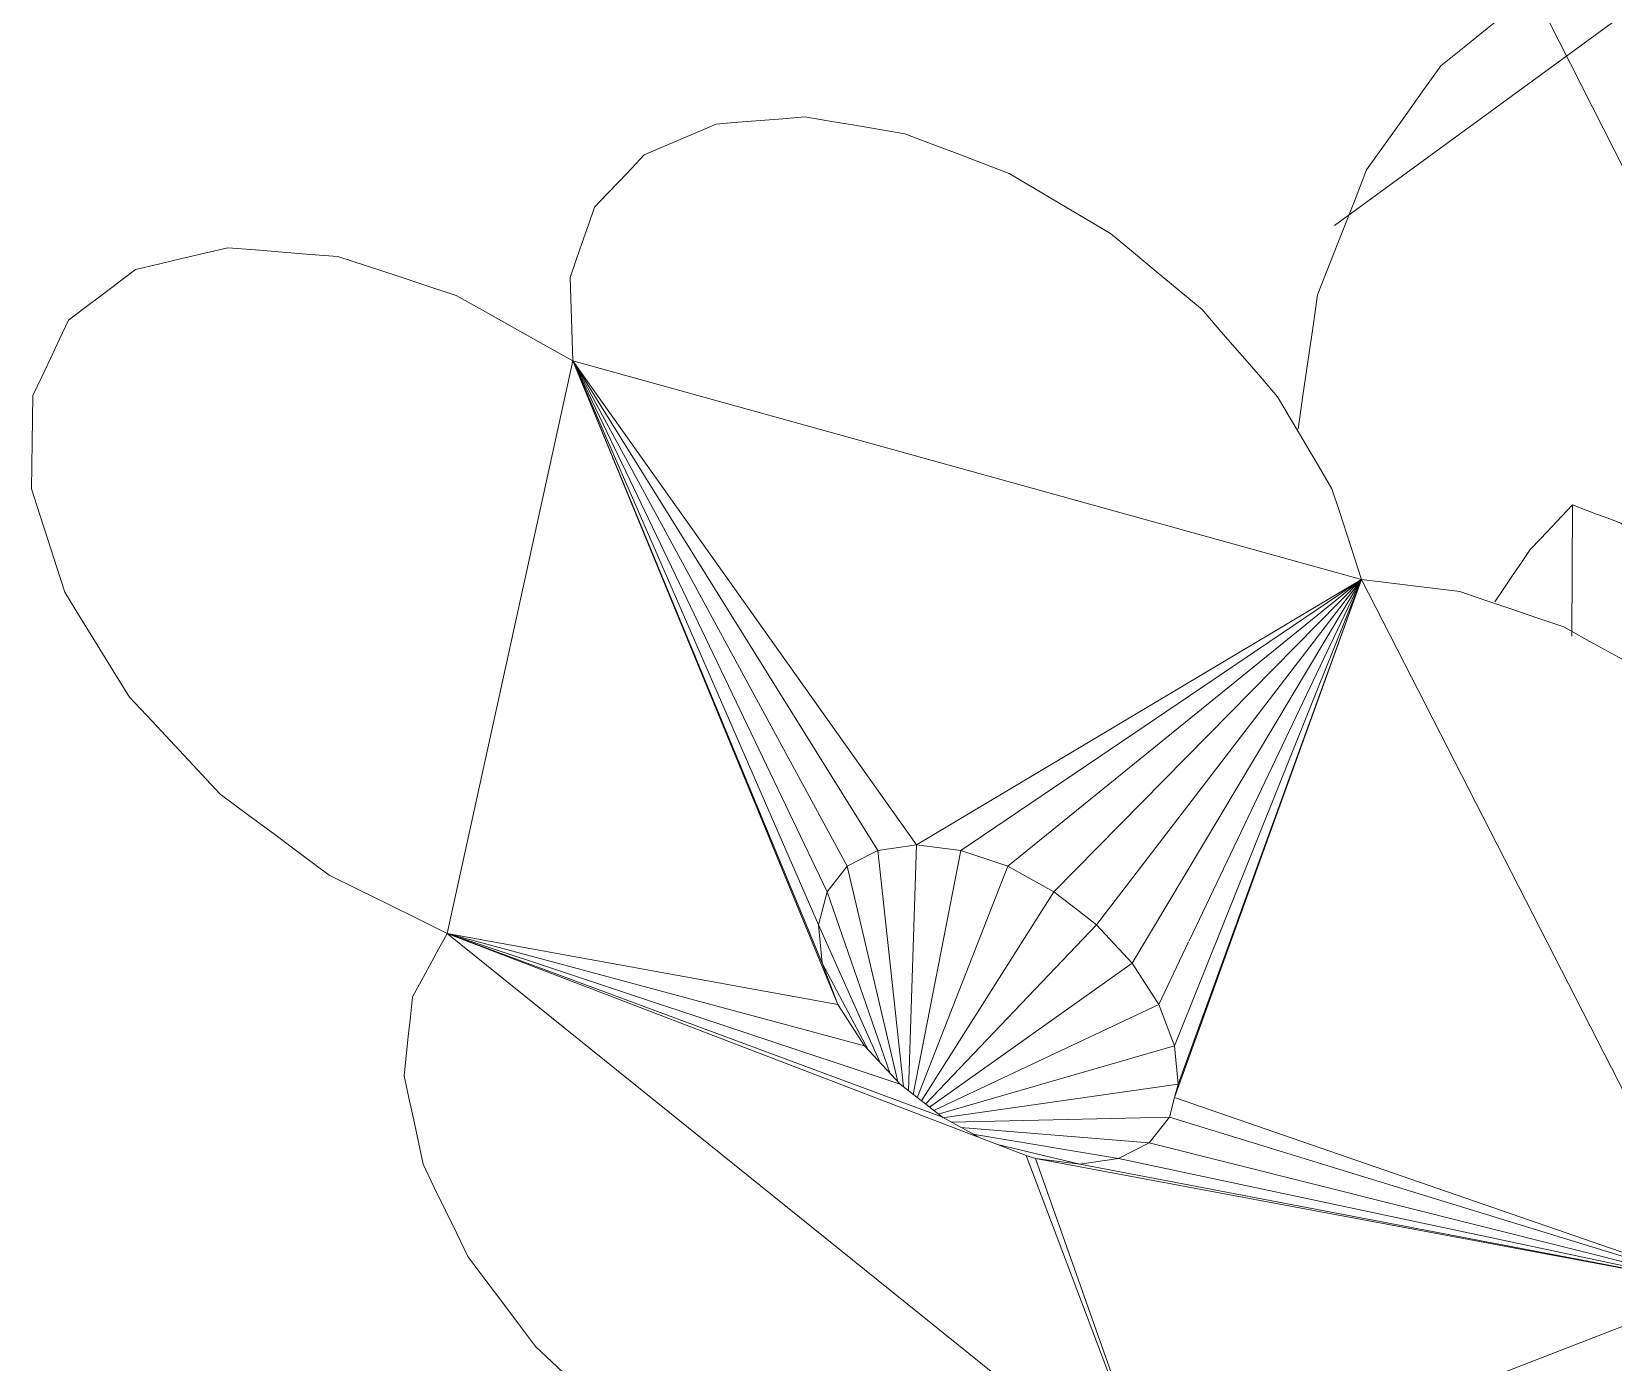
# Model space of a CAD drawing. Header units: metres. Extents: x 10.2 to 20.8, y -0.2 to 6.6.
# Drawn here: x 14.6385 to 14.7195, y 0.6542 to 0.7223 of the extents above; entities that cross this region are included whole.
import ezdxf

# ---------------------------------------------------------------- set-up
doc = ezdxf.new("R2010")
doc.units = ezdxf.units.M
doc.layers.add('Importações nas famílias', color=250, linetype='Continuous', lineweight=5)
doc.layers.add('Vegetação', color=7, linetype='Continuous', lineweight=5)

# ---------------------------------------------------------------- blocks, each defined once
blk = doc.blocks.new('Planta_pergolado_12200 - plantas pergolado_skp_Component_17-V3028-Corte 3')
at = {"layer": 'Importações nas famílias'}
for p, q in [((14.777693, 0.746848), (14.776719, 0.747014)), ((14.744375, 0.745762), (14.748158, 0.73372)), ((14.746115, 0.741344), (14.744563, 0.746029)), ((14.770088, 0.701104), (14.772894, 0.745559)), ((14.762955, 0.736474), (14.770646, 0.745002)), ((14.763171, 0.737941), (14.770243, 0.744902)), ((14.763463, 0.739923), (14.76951, 0.744803)), ((14.764083, 0.741572), (14.768802, 0.744774)), ((14.768196, 0.74475), (14.764083, 0.742288)), ((14.767842, 0.744735), (14.764083, 0.742628)), ((14.74857, 0.733931), (14.74615, 0.741239)), ((14.715463, 0.724372), (14.725431, 0.740139)), ((14.756793, 0.738541), (14.74857, 0.733931)), ((14.757025, 0.738063), (14.75072, 0.734289)), ((14.752825, 0.733931), (14.757492, 0.737099)), ((14.754741, 0.732883), (14.758239, 0.735706)), ((14.75072, 0.734289), (14.74857, 0.733931)), ((14.75285, 0.729698), (14.75072, 0.734289)), ((14.752825, 0.733931), (14.75072, 0.734289)), ((14.748158, 0.73372), (14.732943, 0.72937)), ((14.748158, 0.73372), (14.746522, 0.732883)), ((14.74857, 0.733931), (14.748158, 0.73372)), ((14.752324, 0.728351), (14.74857, 0.733931)), ((14.75373, 0.730801), (14.752825, 0.733931)), ((14.754741, 0.732883), (14.752825, 0.733931)), ((14.746522, 0.732883), (14.732943, 0.729162)), ((14.746522, 0.732883), (14.744714, 0.731215)), ((14.751586, 0.727534), (14.746522, 0.732883)), ((14.754844, 0.732081), (14.754741, 0.732883)), ((14.744714, 0.731215), (14.73205, 0.728253)), ((14.744714, 0.731215), (14.743271, 0.729042)), ((14.751061, 0.726517), (14.744714, 0.731215)), ((14.743271, 0.729042), (14.715463, 0.724372)), ((14.731681, 0.729009), (14.715463, 0.724372)), ((14.731703, 0.728822), (14.715463, 0.724372)), ((14.743271, 0.729042), (14.74229, 0.726512)), ((14.750578, 0.725489), (14.743271, 0.729042)), ((14.731789, 0.728192), (14.715463, 0.724372)), ((14.74229, 0.726512), (14.715463, 0.724372)), ((14.74229, 0.726512), (14.741839, 0.723796)), ((14.750079, 0.724428), (14.74229, 0.726512)), ((14.715463, 0.724372), (14.734512, 0.686723)), ((14.741839, 0.723796), (14.715463, 0.724372)), ((14.734512, 0.686723), (14.741839, 0.723796)), ((14.741947, 0.72108), (14.741839, 0.723796)), ((14.749583, 0.723271), (14.741839, 0.723796)), ((14.749195, 0.721983), (14.741947, 0.72108)), ((14.741947, 0.72108), (14.734512, 0.686723)), ((14.742608, 0.718549), (14.741947, 0.72108)), ((14.748751, 0.72051), (14.742608, 0.718549)), ((14.748333, 0.718776), (14.743777, 0.716376)), ((14.742608, 0.718549), (14.734512, 0.686723)), ((14.743777, 0.716376), (14.742608, 0.718549)), ((14.734512, 0.686723), (14.743777, 0.716376)), ((14.745374, 0.714709), (14.743777, 0.716376)), ((14.748032, 0.716735), (14.745374, 0.714709)), ((14.734512, 0.686723), (14.745374, 0.714709)), ((14.746905, 0.713871), (14.745374, 0.714709)), ((14.746905, 0.713871), (14.74729, 0.71366)), ((14.74729, 0.71366), (14.734512, 0.686723)), ((14.747926, 0.71068), (14.734512, 0.686723)), ((14.770088, 0.701104), (14.768927, 0.703682)), ((14.770088, 0.701104), (14.768944, 0.703543)), ((14.770088, 0.701104), (14.768982, 0.703229)), ((14.770088, 0.701104), (14.76903, 0.702827)), ((14.770088, 0.701104), (14.769078, 0.702435)), ((14.770088, 0.701104), (14.769116, 0.702114)), ((14.770088, 0.701104), (14.769144, 0.701882)), ((14.770088, 0.701104), (14.769163, 0.70173)), ((14.769173, 0.701643), (14.770088, 0.701104)), ((14.770088, 0.701104), (14.769278, 0.700776)), ((14.754556, 0.694825), (14.734512, 0.686723))]:
    blk.add_line(p, q, dxfattribs=at)
at = {"layer": 'Importações nas famílias', "flags": 128}
for points in [[(14.713325, 0.75655), (14.712831, 0.755539), (14.71218, 0.754205), (14.711598, 0.753015)], [(14.781942, 0.744524), (14.78088, 0.745105), (14.779818, 0.745686), (14.778755, 0.746267), (14.777693, 0.746848)], [(14.783713, 0.742675), (14.782827, 0.743599), (14.781942, 0.744524)], [(14.710117, 0.733733), (14.710657, 0.732438), (14.711197, 0.731143), (14.711736, 0.729849), (14.712276, 0.728554)], [(14.712276, 0.728554), (14.713073, 0.727508), (14.71387, 0.726463), (14.714667, 0.725418), (14.715463, 0.724372)], [(14.715463, 0.724372), (14.714273, 0.723416), (14.713082, 0.722459), (14.711891, 0.721502), (14.710701, 0.720545)], [(14.710701, 0.720545), (14.709751, 0.719211), (14.708802, 0.717878), (14.707852, 0.716545), (14.706903, 0.715211)], [(14.706903, 0.715211), (14.706276, 0.713616), (14.705649, 0.71202), (14.705022, 0.710424), (14.704395, 0.708828)], [(14.704395, 0.708828), (14.704144, 0.707106), (14.703893, 0.705384), (14.703642, 0.703663), (14.703391, 0.701941)], [(14.774855, 0.701897), (14.775991, 0.702478), (14.777126, 0.703059), (14.778262, 0.70364), (14.778885, 0.703959)], [(14.770088, 0.701104), (14.77128, 0.701302), (14.772472, 0.7015), (14.773663, 0.701699), (14.774855, 0.701897)], [(14.770578, 0.695131), (14.770455, 0.696624), (14.770333, 0.698118), (14.77021, 0.699611), (14.770088, 0.701104)], [(14.770264, 0.692614), (14.770389, 0.693617), (14.770578, 0.695131)], [(14.767873, 0.68335), (14.76836, 0.684781), (14.768847, 0.686213), (14.769335, 0.687644), (14.769636, 0.688528)], [(14.729992, 0.682416), (14.731122, 0.683493), (14.732252, 0.68457), (14.733382, 0.685646), (14.734512, 0.686723)], [(14.734512, 0.686723), (14.734938, 0.685352), (14.735363, 0.683982), (14.735789, 0.682611), (14.736215, 0.681241)], [(14.766367, 0.680847), (14.76712, 0.682098), (14.767873, 0.68335)], [(14.736215, 0.681241), (14.736914, 0.680086), (14.737614, 0.678931), (14.738313, 0.677776), (14.739013, 0.676622)], [(14.739013, 0.676622), (14.739939, 0.675761), (14.740865, 0.674901)], [(14.760995, 0.674399), (14.761961, 0.675385), (14.762276, 0.675706)], [(14.75765, 0.672438), (14.758765, 0.673091), (14.75988, 0.673745), (14.760995, 0.674399)]]:
    blk.add_lwpolyline(points, dxfattribs=at)
blk = doc.blocks.new('Planta_pergolado_12200 - plantas pergolado_skp_Component_16-V3029-Corte 3')
blk.add_blockref('Planta_pergolado_12200 - plantas pergolado_skp_Component_17-V3028-Corte 3', (0, 0))
blk = doc.blocks.new('Planta_pergolado_12200 - plantas pergolado_skp_-V3049-Corte 3')
blk.add_blockref('Planta_pergolado_12200 - plantas pergolado_skp_Component_16-V3029-Corte 3', (0, 0))
blk = doc.blocks.new('Planta_pergolado_12200 - plantas pergolado_skp_-V3050-Corte 3')
blk.add_blockref('Planta_pergolado_12200 - plantas pergolado_skp_-V3049-Corte 3', (0, 0))
blk = doc.blocks.new('Planta_pergolado_12200 - plantas pergolado_skp_-V3106-Corte 3')
blk.add_blockref('Planta_pergolado_12200 - plantas pergolado_skp_-V3050-Corte 3', (0, 0))
blk = doc.blocks.new('Planta_pergolado_12200 - plantas pergolado_skp_Component_12-V2785-Corte 3')
at = {"layer": 'Importações nas famílias'}
blk.add_line((14.813126, 0.497785), (14.813096, 0.491072), dxfattribs=at)
at = {"layer": 'Importações nas famílias', "flags": 128}
for points in [[(14.813126, 0.497785), (14.812585, 0.497213), (14.812043, 0.496641), (14.811502, 0.496069), (14.810961, 0.495498)], [(14.815596, 0.49685), (14.814979, 0.497083), (14.814361, 0.497317), (14.813743, 0.497551), (14.813126, 0.497785)], [(14.817698, 0.495177), (14.817173, 0.495595), (14.816647, 0.496013), (14.816122, 0.496431), (14.815596, 0.49685)], [(14.810961, 0.495498), (14.810509, 0.494831), (14.810057, 0.494164), (14.809605, 0.493496), (14.809153, 0.492829)], [(14.819382, 0.492806), (14.818961, 0.493399), (14.81854, 0.493991), (14.818119, 0.494584), (14.817698, 0.495177)], [(14.820608, 0.489792), (14.820301, 0.490546), (14.819995, 0.491299), (14.819688, 0.492052), (14.819382, 0.492806)], [(14.821347, 0.486206), (14.821163, 0.487103), (14.820978, 0.487999), (14.820793, 0.488896), (14.820608, 0.489792)]]:
    blk.add_lwpolyline(points, dxfattribs=at)
blk = doc.blocks.new('Planta_pergolado_12200 - plantas pergolado_skp_Component_17-V3159-Corte 3')
at = {"layer": 'Importações nas famílias'}
for p, q in [((14.659819, 0.676134), (14.666244, 0.705438)), ((14.678827, 0.676578), (14.666244, 0.705438)), ((14.666244, 0.705438), (14.679267, 0.67827)), ((14.666244, 0.705438), (14.680305, 0.679568)), ((14.679014, 0.674608), (14.666244, 0.705438)), ((14.666244, 0.705438), (14.679816, 0.672495)), ((14.706641, 0.694245), (14.666244, 0.705438)), ((14.683854, 0.680662), (14.666244, 0.705438)), ((14.68187, 0.680384), (14.666244, 0.705438)), ((14.683854, 0.680662), (14.706641, 0.694245)), ((14.706641, 0.694245), (14.686124, 0.680384)), ((14.706641, 0.694245), (14.688524, 0.679568)), ((14.706641, 0.694245), (14.690891, 0.67827)), ((14.706641, 0.694245), (14.693063, 0.676578)), ((14.706641, 0.694245), (14.694892, 0.674608)), ((14.706641, 0.694245), (14.697056, 0.670381)), ((14.706641, 0.694245), (14.697067, 0.667734)), ((14.706641, 0.694245), (14.697243, 0.668411)), ((14.706641, 0.694245), (14.697808, 0.675749)), ((14.706641, 0.694245), (14.725183, 0.658023)), ((14.68187, 0.680384), (14.683854, 0.680662)), ((14.683437, 0.668076), (14.683854, 0.680662)), ((14.683854, 0.680662), (14.686124, 0.680384)), ((14.681555, 0.680219), (14.680305, 0.679568)), ((14.681555, 0.680219), (14.68187, 0.680384)), ((14.68187, 0.680384), (14.683183, 0.668275)), ((14.683671, 0.667895), (14.686124, 0.680384)), ((14.686124, 0.680384), (14.688524, 0.679568)), ((14.680305, 0.679568), (14.679267, 0.67827)), ((14.682889, 0.668539), (14.680305, 0.679568)), ((14.68389, 0.667724), (14.688524, 0.679568)), ((14.688524, 0.679568), (14.690891, 0.67827)), ((14.679267, 0.67827), (14.678827, 0.676578)), ((14.682506, 0.668951), (14.679267, 0.67827)), ((14.690891, 0.67827), (14.6841, 0.66756)), ((14.690891, 0.67827), (14.692193, 0.677256)), ((14.692193, 0.677256), (14.693063, 0.676578)), ((14.678827, 0.676578), (14.679014, 0.674608)), ((14.682012, 0.669483), (14.678827, 0.676578)), ((14.684308, 0.667399), (14.693063, 0.676578)), ((14.693063, 0.676578), (14.694892, 0.674608)), ((14.679816, 0.672495), (14.659819, 0.676134)), ((14.659819, 0.676134), (14.696245, 0.64683)), ((14.681178, 0.670381), (14.659819, 0.676134)), ((14.683008, 0.668411), (14.659819, 0.676134)), ((14.68518, 0.66672), (14.659819, 0.676134)), ((14.660926, 0.675706), (14.659819, 0.676134)), ((14.689464, 0.66477), (14.659819, 0.676134)), ((14.697788, 0.675706), (14.696254, 0.672495)), ((14.679014, 0.674608), (14.679816, 0.672495)), ((14.681399, 0.670143), (14.679014, 0.674608)), ((14.694892, 0.674608), (14.684517, 0.667235)), ((14.694892, 0.674608), (14.696254, 0.672495)), ((14.681178, 0.670381), (14.679816, 0.672495)), ((14.696254, 0.672495), (14.684735, 0.667066)), ((14.696254, 0.672495), (14.697056, 0.670381)), ((14.683008, 0.668411), (14.681178, 0.670381)), ((14.684965, 0.666887), (14.697056, 0.670381)), ((14.697056, 0.670381), (14.697243, 0.668411)), ((14.68518, 0.66672), (14.683008, 0.668411)), ((14.697243, 0.668411), (14.68518, 0.666686)), ((14.697243, 0.668411), (14.697067, 0.667734)), ((14.697067, 0.667734), (14.696803, 0.66672)), ((14.697067, 0.667734), (14.725183, 0.658023)), ((14.687043, 0.665698), (14.68518, 0.66672)), ((14.685621, 0.666478), (14.696803, 0.66672)), ((14.686115, 0.666207), (14.695765, 0.665422)), ((14.696803, 0.66672), (14.695765, 0.665422)), ((14.696803, 0.66672), (14.725183, 0.658023)), ((14.686742, 0.665863), (14.694201, 0.664606)), ((14.688002, 0.66533), (14.692216, 0.664327)), ((14.695765, 0.665422), (14.694201, 0.664606)), ((14.695765, 0.665422), (14.725183, 0.658023)), ((14.689946, 0.664606), (14.689464, 0.66477)), ((14.696245, 0.64683), (14.689464, 0.66477)), ((14.692216, 0.664327), (14.689946, 0.664606)), ((14.725183, 0.658023), (14.689946, 0.664606)), ((14.689946, 0.664606), (14.696245, 0.64683)), ((14.694201, 0.664606), (14.692216, 0.664327)), ((14.725183, 0.658023), (14.692216, 0.664327)), ((14.694201, 0.664606), (14.725183, 0.658023)), ((14.696245, 0.64683), (14.725183, 0.658023))]:
    blk.add_line(p, q, dxfattribs=at)
at = {"layer": 'Importações nas famílias', "flags": 128}
for points in [[(14.673585, 0.717557), (14.674723, 0.71765), (14.675862, 0.717742), (14.677, 0.717835), (14.678138, 0.717928)], [(14.678138, 0.717928), (14.679418, 0.717713), (14.680698, 0.717497), (14.681978, 0.717282), (14.683258, 0.717066)], [(14.669908, 0.715979), (14.670827, 0.716373), (14.671746, 0.716768), (14.672666, 0.717162), (14.673585, 0.717557)], [(14.683258, 0.717066), (14.684592, 0.716557), (14.685926, 0.716049), (14.68726, 0.71554), (14.688594, 0.715031)], [(14.667357, 0.713301), (14.667995, 0.71397), (14.668633, 0.71464), (14.66927, 0.715309), (14.669908, 0.715979)], [(14.688594, 0.715031), (14.689891, 0.714263), (14.691189, 0.713496), (14.692486, 0.712728), (14.693784, 0.71196)], [(14.666108, 0.709706), (14.66642, 0.710604), (14.666733, 0.711503), (14.667045, 0.712402), (14.667357, 0.713301)], [(14.693784, 0.71196), (14.694956, 0.710986), (14.696128, 0.710012), (14.697301, 0.709038), (14.698473, 0.708064)], [(14.643847, 0.710114), (14.645031, 0.710394), (14.646214, 0.710673), (14.647398, 0.710953), (14.648581, 0.711233)], [(14.648581, 0.711233), (14.649991, 0.711119), (14.6514, 0.711006), (14.65281, 0.710892), (14.654219, 0.710779)], [(14.654219, 0.710779), (14.655734, 0.710282), (14.657249, 0.709785), (14.658764, 0.709287), (14.660279, 0.70879)], [(14.640421, 0.707518), (14.641278, 0.708167), (14.642134, 0.708816), (14.642991, 0.709465), (14.643847, 0.710114)], [(14.666244, 0.705438), (14.66621, 0.706505), (14.666176, 0.707572), (14.666142, 0.708639), (14.666108, 0.709706)], [(14.660279, 0.70879), (14.661771, 0.707952), (14.663262, 0.707114), (14.664753, 0.706276), (14.666244, 0.705438)], [(14.698473, 0.708064), (14.699441, 0.70695), (14.700408, 0.705836), (14.701375, 0.704721), (14.702343, 0.703607)], [(14.638597, 0.703667), (14.639053, 0.70463), (14.639509, 0.705592), (14.639965, 0.706555), (14.640421, 0.707518)], [(14.638529, 0.698889), (14.638546, 0.700084), (14.638563, 0.701278), (14.63858, 0.702472), (14.638597, 0.703667)], [(14.702343, 0.703607), (14.703039, 0.702429), (14.703736, 0.70125), (14.704432, 0.700072), (14.705129, 0.698894)], [(14.640225, 0.693594), (14.639801, 0.694918), (14.639377, 0.696242), (14.638953, 0.697565), (14.638529, 0.698889)], [(14.705129, 0.698894), (14.705507, 0.697732), (14.705885, 0.696569), (14.706263, 0.695407), (14.706641, 0.694245)], [(14.643538, 0.688233), (14.64271, 0.689573), (14.641882, 0.690913), (14.641053, 0.692254), (14.640225, 0.693594)], [(14.706641, 0.694245), (14.7079, 0.694091), (14.709158, 0.693936), (14.710416, 0.693782), (14.711675, 0.693628)], [(14.711675, 0.693628), (14.713005, 0.693176), (14.714335, 0.692723), (14.715666, 0.692271), (14.716996, 0.691819)], [(14.716996, 0.691819), (14.718308, 0.691099), (14.71962, 0.69038), (14.720932, 0.68966), (14.722244, 0.68894)], [(14.648187, 0.683264), (14.647025, 0.684506), (14.645863, 0.685749), (14.6447, 0.686991), (14.643538, 0.688233)], [(14.653773, 0.679113), (14.652376, 0.680151), (14.65098, 0.681189), (14.649583, 0.682227), (14.648187, 0.683264)], [(14.659819, 0.676134), (14.658307, 0.676879), (14.656796, 0.677624), (14.655284, 0.678368), (14.653773, 0.679113)], [(14.658034, 0.672879), (14.65848, 0.673693), (14.658926, 0.674507), (14.659373, 0.67532), (14.659819, 0.676134)], [(14.657611, 0.668848), (14.657717, 0.669856), (14.657822, 0.670864), (14.657928, 0.671872), (14.658034, 0.672879)], [(14.65858, 0.664315), (14.658338, 0.665448), (14.658096, 0.666582), (14.657853, 0.667715), (14.657611, 0.668848)], [(14.660875, 0.659589), (14.660302, 0.66077), (14.659728, 0.661952), (14.659154, 0.663133), (14.65858, 0.664315)], [(14.664339, 0.654991), (14.663473, 0.656141), (14.662607, 0.65729), (14.661741, 0.658439), (14.660875, 0.659589)], [(14.668736, 0.650836), (14.667637, 0.651875), (14.666538, 0.652914), (14.665439, 0.653953), (14.664339, 0.654991)]]:
    blk.add_lwpolyline(points, dxfattribs=at)
blk = doc.blocks.new('Planta_pergolado_12200 - plantas pergolado_skp_Component_16-V3160-Corte 3')
for name, p in [('Planta_pergolado_12200 - plantas pergolado_skp_Component_17-V3159-Corte 3', (0, 0)), ('Planta_pergolado_12200 - plantas pergolado_skp_Component_12-V2785-Corte 3', (-0.095676, 0.200284))]:
    blk.add_blockref(name, p)
blk = doc.blocks.new('Planta_pergolado_12200 - plantas pergolado_skp_-V3179-Corte 3')
at = {"layer": 'Importações nas famílias'}
blk.add_line((14.754655, 0.748483), (14.705266, 0.712363), dxfattribs=at)
blk.add_blockref('Planta_pergolado_12200 - plantas pergolado_skp_Component_16-V3160-Corte 3', (0, 0))
blk = doc.blocks.new('Planta_pergolado_12200 - plantas pergolado_skp_-V3180-Corte 3')
blk.add_blockref('Planta_pergolado_12200 - plantas pergolado_skp_-V3179-Corte 3', (0, 0))
blk = doc.blocks.new('Planta_pergolado_12200 - plantas pergolado_skp_-V3437-Corte 3')
blk.add_blockref('Planta_pergolado_12200 - plantas pergolado_skp_-V3180-Corte 3', (0, 0))
blk = doc.blocks.new('Planta_pergolado_12200 - Planta_pergolado_12200-V5114-Corte 3')
for name in ['Planta_pergolado_12200 - plantas pergolado_skp_-V3437-Corte 3', 'Planta_pergolado_12200 - plantas pergolado_skp_-V3106-Corte 3']:
    blk.add_blockref(name, (0, 0))

msp = doc.modelspace()

# ---------------------------------------------------------------- block references
at = {"layer": 'Vegetação', "color": 250}
msp.add_blockref('Planta_pergolado_12200 - Planta_pergolado_12200-V5114-Corte 3', (0, 0), dxfattribs=at)

doc.saveas('drawing.dxf')
